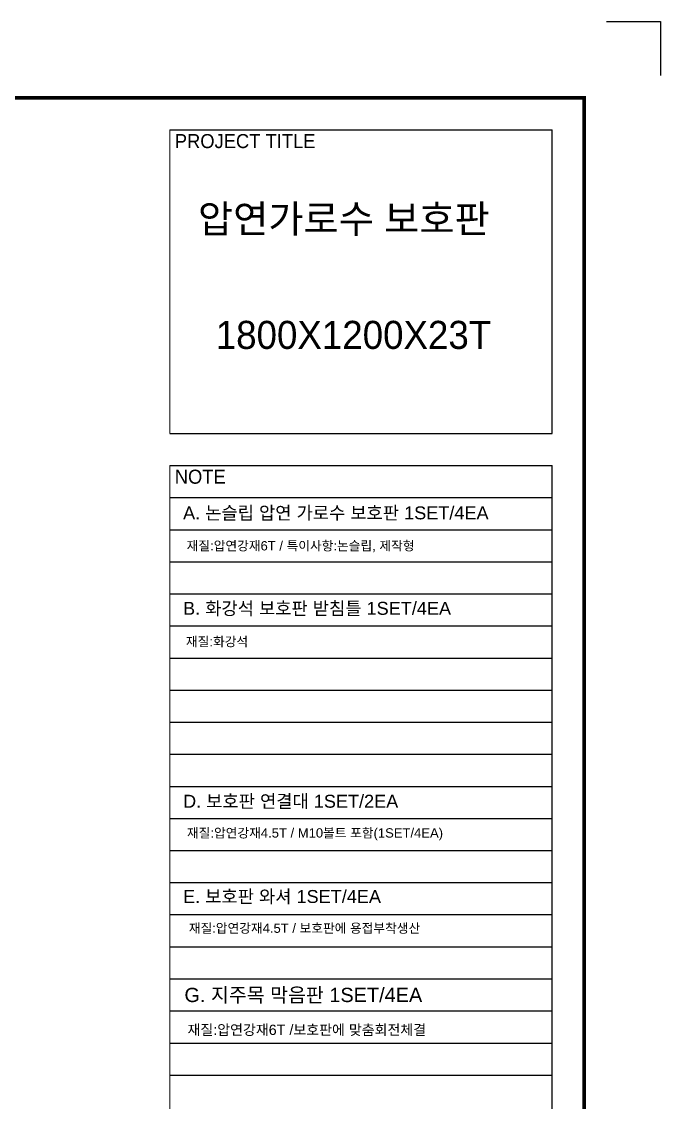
# Model space of a CAD drawing. Header units: millimetres. Extents: x 28332 to 34852, y -49763 to -45153.
# Drawn here: x 33550 to 34852, y -47354 to -45153 of the extents above; entities that cross this region are included whole.
import ezdxf

# ---------------------------------------------------------------- set-up
doc = ezdxf.new("R2010")
doc.units = ezdxf.units.MM
doc.layers.add('LAYOUT', color=7, linetype='Continuous')
doc.styles.add('H', font='')
doc.styles.get("Standard").update_dxf_attribs({"font": 'arial.ttf'})
doc.styles.get('H').set_extended_font_data('Dotum')

msp = doc.modelspace()

# ---------------------------------------------------------------- linework, layer by layer
for p, q in [((34741.9, -45152.6), (34851.6, -45152.6)), ((34851.6, -45152.6), (34851.6, -45262.3)), ((33851.5, -45373.1), (34631, -45373.1)), ((34631, -45991.3), (34631, -45373.1)), ((33851.5, -45991.3), (34631, -45991.3)), ((33851.5, -46056.7), (34631, -46056.7)), ((34631, -48724.7), (34631, -46056.7)), ((33851.5, -46122), (34631, -46122)), ((33851.5, -46187.3), (34631, -46187.3)), ((33851.5, -46252.7), (34631, -46252.7)), ((33851.5, -46318), (34631, -46318)), ((33851.5, -46383.4), (34631, -46383.4)), ((33851.5, -46448.7), (34631, -46448.7)), ((33851.5, -46514), (34631, -46514)), ((33851.5, -46579.4), (34631, -46579.4)), ((33851.5, -46644.7), (34631, -46644.7)), ((33851.5, -46710.1), (34631, -46710.1)), ((33851.5, -46775.4), (34631, -46775.4)), ((33851.5, -46840.7), (34631, -46840.7)), ((33851.5, -46906.1), (34631, -46906.1)), ((33851.5, -46971.4), (34631, -46971.4)), ((33851.5, -47036.8), (34631, -47036.8)), ((33851.5, -47102.1), (34631, -47102.1)), ((33851.5, -47167.4), (34631, -47167.4)), ((33851.5, -47232.8), (34631, -47232.8)), ((33851.5, -47298.1), (34631, -47298.1))]:
    msp.add_line(p, q)
at = {"color": 0, "lineweight": 20}
for p, q in [((33851.5, -45991.3), (33851.5, -45373.1)), ((33851.5, -48724.7), (33851.5, -46056.7))]:
    msp.add_line(p, q, dxfattribs=at)
at = {"layer": 'LAYOUT'}
for p, q in [((34696.4, -45307.8), (32775.4, -45307.8)), ((34696.4, -45739), (34696.4, -45307.8))]:
    msp.add_line(p, q, dxfattribs=at)
at = {"layer": 'LAYOUT', "const_width": 7.76}
msp.add_lwpolyline([(28487.1, -49607.7), (34696.4, -49607.7), (34696.4, -45307.8), (28487.1, -45307.8)], close=True, dxfattribs=at)

# ---------------------------------------------------------------- texts
at = {"style": 'H'}
for s, height, p in [('PROJECT TITLE', 28.586, (33861.9, -45410.2)), ('압연가로수 보호판', 57.17, (33909.1, -45582.8)), ('1800X1200X23T', 57.173, (33945.4, -45819.2)), ('NOTE', 28.59, (33861.9, -46093.7))]:
    msp.add_text(s, height=height, dxfattribs=at).set_placement(p)
for s, height, p in [('A. 논슬립 압연 가로수 보호판 1SET/4EA', 26.4, (33878.8, -46166.3)), ('재질:압연강재6T / 특이사항:논슬립, 제작형', 19.008, (33886.2, -46229.6)), ('B. 화강석 보호판 받침틀 1SET/4EA', 26.4, (33878.8, -46360.7)), ('재질:화강석', 19.01, (33884.7, -46424.8)), ('D. 보호판 연결대 1SET/2EA', 26.4, (33878.8, -46753.6)), ('재질:압연강재4.5T / M10볼트 포함(1SET/4EA)', 19.008, (33886.8, -46814.4)), ('E. 보호판 와셔 1SET/4EA', 26.4, (33878.8, -46947.6)), ('재질:압연강재4.5T / 보호판에 용접부착생산', 19.008, (33890.5, -47008.4)), ('G. 지주목 막음판 1SET/4EA', 29.04, (33881.6, -47149.4)), ('재질:압연강재6T /보호판에 맞춤회전체결', 20.909, (33887.8, -47216.4))]:
    msp.add_text(s, height=height).set_placement(p)

doc.saveas('drawing.dxf')
